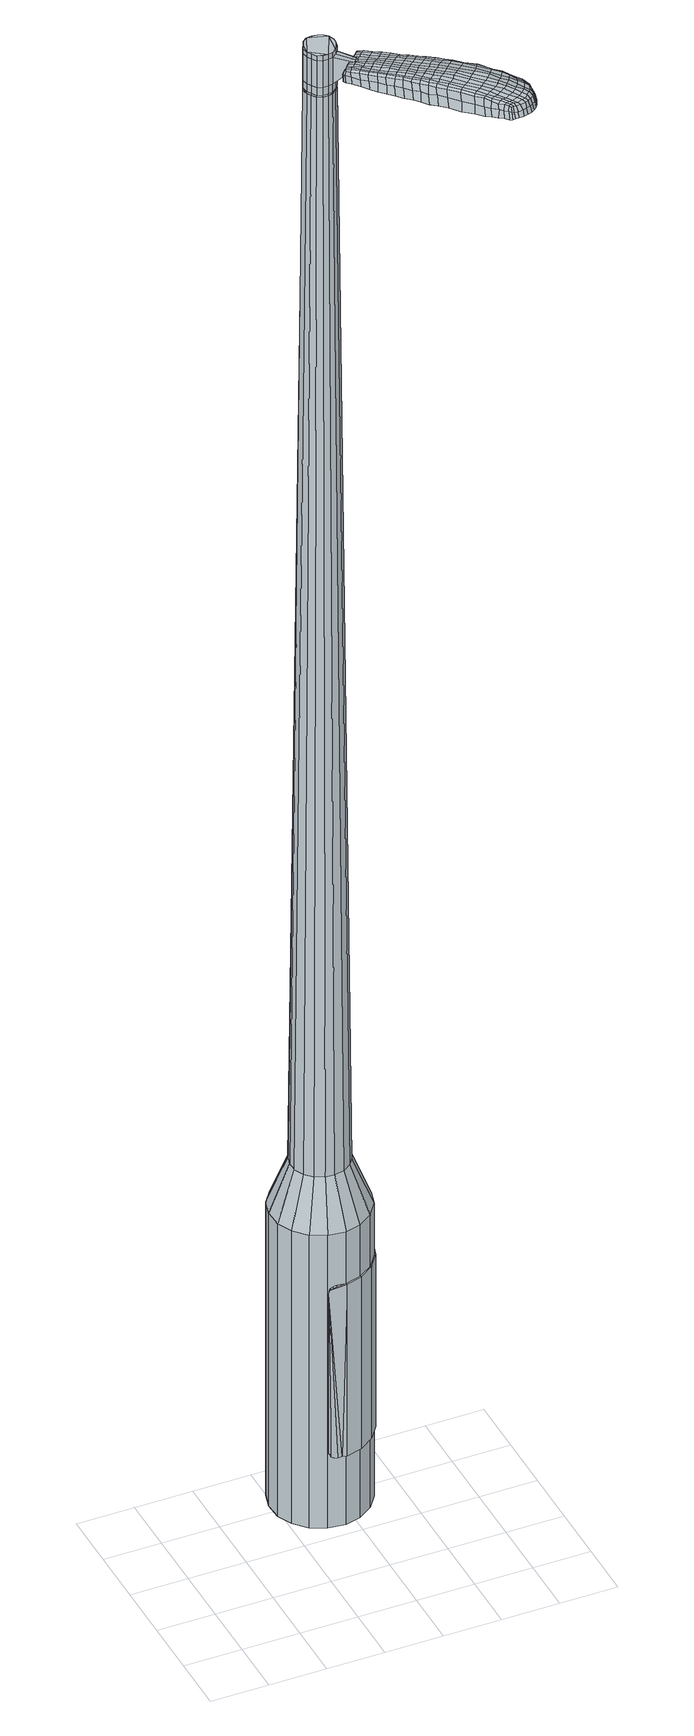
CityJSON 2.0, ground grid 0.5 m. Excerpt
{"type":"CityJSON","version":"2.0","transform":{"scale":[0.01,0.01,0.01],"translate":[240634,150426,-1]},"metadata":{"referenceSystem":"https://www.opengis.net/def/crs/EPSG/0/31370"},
"CityObjects":{
"object1":{"type":"GenericCityObject","attributes":{"cluster":945,"mean_distance_to_centroid":0.0694,"new_centroid_x":240635.35,"new_centroid_y":150427.53,"mean_distance_to_camera":7.34,"H1":22.57,"H2":17.53,"Z_final":115.56,"cluster2":-1,"proj_x":240631.28,"proj_y":150431.42,"id_line":64292,"bearing_l":223.67,"distance":5.63,"orientation":"left","G_obj":313.67},"geometry":[{"type":"MultiSurface","lod":"2","boundaries":[[[0,1,2,3]],[[1,4,5,2]],[[4,6,7,5]],[[6,8,9,7]],[[8,10,11,9]],[[10,12,13,11]],[[12,14,15,13]],[[14,16,17,15]],[[16,18,19,17]],[[18,20,21,19]],[[20,22,23,21]],[[22,24,25,23]],[[24,26,27,25]],[[26,28,29,27]],[[28,30,31,29]],[[30,32,33,31]],[[32,34,35,33]],[[34,0,3,35]],[[36,37,38,39]],[[38,40,41,42]],[[41,43,42]],[[42,44,45,46]],[[45,47,46]],[[46,48,49,50]],[[49,51,50]],[[42,46,50,38]],[[50,52,39,38]],[[53,36,39]],[[2,5,7,35]],[[7,9,11,15]],[[11,13,15]],[[15,17,19,23]],[[19,21,23]],[[23,25,27,31]],[[27,29,31]],[[15,23,31,7]],[[31,33,35,7]],[[3,2,35]],[[1,0,54,55]],[[0,34,56,54]],[[34,32,57,56]],[[32,30,58,57]],[[30,28,59,58]],[[28,26,60,59]],[[26,24,61,60]],[[24,22,62,61]],[[22,20,63,62]],[[20,18,64,63]],[[18,16,65,64]],[[16,14,66,65]],[[14,12,67,66]],[[12,10,68,67]],[[10,8,69,68]],[[8,6,70,69]],[[6,4,71,70]],[[4,1,55,71]],[[55,54,72,73]],[[54,56,74,72]],[[56,57,75,74]],[[57,58,76,75]],[[58,59,77,76]],[[59,60,78,77]],[[60,61,79,78]],[[61,62,80,79]],[[62,63,81,80]],[[63,64,82,81]],[[64,65,83,82]],[[65,66,84,83]],[[66,67,85,84]],[[67,68,86,85]],[[68,69,87,86]],[[69,70,88,87]],[[70,71,89,88]],[[71,55,73,89]],[[72,90,91,92]],[[93,94,90,72]],[[75,95,94,93]],[[96,97,95,75]],[[98,99,97,96]],[[100,101,99,98]],[[102,103,101,100]],[[104,105,103,102]],[[106,107,105,104]],[[108,109,107,106]],[[83,110,109,108]],[[111,112,110,83]],[[85,113,112,111]],[[86,114,113,85]],[[115,116,114,86]],[[117,118,116,115]],[[89,119,118,117]],[[92,91,119,89]],[[120,121,122,123]],[[124,120,123,125]],[[126,124,125,127]],[[128,126,127,129]],[[130,128,129,131]],[[132,130,131,133]],[[134,132,133,135]],[[136,134,135,137]],[[138,136,137,139]],[[140,138,139,141]],[[142,140,141,143]],[[144,142,143,145]],[[146,144,145,147]],[[148,146,147,149]],[[150,148,149,151]],[[152,150,151,153]],[[73,72,92]],[[74,93,72]],[[74,75,93]],[[76,96,75]],[[76,77,98,96]],[[77,78,100,98]],[[78,79,102,100]],[[79,80,104,102]],[[80,81,106,104]],[[81,82,108,106]],[[82,83,108]],[[84,111,83]],[[84,85,111]],[[87,115,86]],[[87,88,117,115]],[[88,89,117]],[[73,92,89]],[[154,91,90]],[[154,119,91]],[[155,118,119]],[[155,156,116,118]],[[156,114,116]],[[157,112,113]],[[157,110,112]],[[158,109,110]],[[158,159,107,109]],[[159,160,105,107]],[[160,161,103,105]],[[161,162,101,103]],[[162,163,99,101]],[[163,164,97,99]],[[164,95,97]],[[165,94,95]],[[165,90,94]],[[39,52,152,166]],[[154,90,167,153]],[[53,39,166,121]],[[90,165,122,167]],[[36,53,121,120]],[[165,95,123,122]],[[37,36,120,124]],[[95,164,125,123]],[[38,37,124,126]],[[164,163,127,125]],[[40,38,126,128]],[[163,162,129,127]],[[41,40,128,130]],[[162,161,131,129]],[[43,41,130,132]],[[161,160,133,131]],[[42,43,132,134]],[[160,159,135,133]],[[44,42,134,136]],[[159,158,137,135]],[[45,44,136,138]],[[158,110,139,137]],[[47,45,138,140]],[[110,157,141,139]],[[46,47,140,142]],[[157,113,143,141]],[[48,46,142,144]],[[113,114,145,143]],[[49,48,144,146]],[[114,156,147,145]],[[51,49,146,148]],[[156,155,149,147]],[[50,51,148,150]],[[155,119,151,149]],[[52,50,150,152]],[[119,154,153,151]],[[152,153,168,169]],[[153,167,170,168]],[[167,122,171,170]],[[122,121,172,171]],[[121,166,173,172]],[[166,152,169,173]],[[174,175,176,177]],[[178,174,177,179]],[[174,178,180,181]],[[175,174,181,182]],[[183,184,185,186]],[[187,183,186,188]],[[183,187,189,190]],[[184,183,190,191]],[[192,193,194,195]],[[196,192,195,197]],[[192,196,198,199]],[[193,192,199,200]],[[201,202,203,204]],[[205,201,204,206]],[[201,205,207,208]],[[202,201,208,209]],[[210,211,212,213]],[[214,210,213,215]],[[210,214,216,217]],[[211,210,217,218]],[[219,220,221,222]],[[223,219,222,224]],[[219,223,225,226]],[[220,219,226,227]],[[228,229,230,231]],[[220,228,231,221]],[[228,220,227,232]],[[229,228,232,233]],[[234,235,236,237]],[[229,234,237,230]],[[234,229,233,238]],[[235,234,238,239]],[[240,178,179,241]],[[235,240,241,236]],[[240,235,239,242]],[[178,240,242,180]],[[243,244,245,246]],[[247,243,246,248]],[[243,247,249,250]],[[244,243,250,251]],[[252,253,254,255]],[[244,252,255,245]],[[252,244,251,256]],[[253,252,256,257]],[[258,259,260,261]],[[253,258,261,254]],[[258,253,257,262]],[[259,258,262,263]],[[264,265,266,267]],[[259,264,267,260]],[[264,259,263,268]],[[265,264,268,269]],[[270,175,182,271]],[[265,270,271,266]],[[270,265,269,272]],[[175,270,272,176]],[[273,274,275,276]],[[277,273,276,278]],[[273,277,279,280]],[[274,273,280,281]],[[282,283,284,285]],[[274,282,285,275]],[[282,274,281,286]],[[283,282,286,287]],[[288,289,290,291]],[[283,288,291,284]],[[288,283,287,292]],[[289,288,292,293]],[[294,187,188,295]],[[289,294,295,290]],[[294,289,293,296]],[[187,294,296,189]],[[297,298,299,300]],[[301,297,300,302]],[[297,301,303,304]],[[298,297,304,305]],[[306,307,308,309]],[[298,306,309,299]],[[306,298,305,310]],[[307,306,310,311]],[[312,313,314,315]],[[307,312,315,308]],[[312,307,311,316]],[[313,312,316,317]],[[318,319,320,321]],[[313,318,321,314]],[[318,313,317,322]],[[319,318,322,323]],[[324,184,191,325]],[[319,324,325,320]],[[324,319,323,326]],[[184,324,326,185]],[[327,213,212,328]],[[329,327,328,330]],[[327,329,331,332]],[[213,327,332,215]],[[333,329,330,334]],[[335,333,334,336]],[[333,335,337,338]],[[329,333,338,331]],[[339,335,336,340]],[[341,339,340,342]],[[339,341,343,344]],[[335,339,344,337]],[[345,341,342,346]],[[347,345,346,348]],[[345,347,349,350]],[[341,345,350,343]],[[351,347,348,352]],[[202,351,352,203]],[[351,202,209,353]],[[347,351,353,349]],[[354,355,200,199]],[[356,354,199,198]],[[354,356,357,358]],[[355,354,358,359]],[[360,361,359,358]],[[362,360,358,357]],[[360,362,363,364]],[[361,360,364,365]],[[366,367,365,364]],[[368,366,364,363]],[[366,368,369,370]],[[367,366,370,371]],[[372,373,371,370]],[[374,372,370,369]],[[372,374,207,205]],[[373,372,205,206]],[[375,376,377,378]],[[277,375,378,279]],[[375,277,278,379]],[[376,375,379,380]],[[381,196,197,382]],[[376,381,382,377]],[[381,376,380,383]],[[196,381,383,198]],[[384,385,386,387]],[[223,384,387,225]],[[384,223,224,388]],[[385,384,388,389]],[[390,391,392,393]],[[385,390,393,386]],[[390,385,389,394]],[[391,390,394,395]],[[396,193,200,397]],[[391,396,397,392]],[[396,391,395,398]],[[193,396,398,194]],[[399,400,401,402]],[[181,399,402,182]],[[399,181,180,403]],[[400,399,403,404]],[[405,406,407,408]],[[400,405,408,401]],[[405,400,404,409]],[[406,405,409,410]],[[411,204,203,412]],[[406,411,412,407]],[[411,406,410,413]],[[204,411,413,206]],[[414,415,416,417]],[[186,414,417,188]],[[414,186,185,418]],[[415,414,418,419]],[[420,208,207,421]],[[415,420,421,416]],[[420,415,419,422]],[[208,420,422,209]],[[423,424,425,426]],[[301,423,426,303]],[[423,301,302,427]],[[424,423,427,428]],[[429,214,215,430]],[[424,429,430,425]],[[429,424,428,431]],[[214,429,431,216]],[[432,433,434,435]],[[247,432,435,249]],[[432,247,248,436]],[[433,432,436,437]],[[438,439,440,441]],[[433,438,441,434]],[[438,433,437,442]],[[439,438,442,443]],[[444,211,218,445]],[[439,444,445,440]],[[444,439,443,446]],[[211,444,446,212]],[[447,448,437,436]],[[246,447,436,248]],[[447,246,245,449]],[[448,447,449,450]],[[451,452,443,442]],[[448,451,442,437]],[[451,448,450,453]],[[452,451,453,454]],[[455,328,212,446]],[[452,455,446,443]],[[455,452,454,456]],[[328,455,456,330]],[[457,458,459,460]],[[304,457,460,305]],[[457,304,303,426]],[[458,457,426,425]],[[461,332,331,462]],[[458,461,462,459]],[[461,458,425,430]],[[332,461,430,215]],[[463,464,450,449]],[[255,463,449,245]],[[463,255,254,465]],[[464,463,465,466]],[[467,468,454,453]],[[464,467,453,450]],[[467,464,466,469]],[[468,467,469,470]],[[471,334,330,456]],[[468,471,456,454]],[[471,468,470,472]],[[334,471,472,336]],[[473,474,475,476]],[[310,473,476,311]],[[473,310,305,460]],[[474,473,460,459]],[[477,338,337,478]],[[474,477,478,475]],[[477,474,459,462]],[[338,477,462,331]],[[479,480,466,465]],[[261,479,465,254]],[[479,261,260,481]],[[480,479,481,482]],[[483,484,470,469]],[[480,483,469,466]],[[483,480,482,485]],[[484,483,485,486]],[[487,340,336,472]],[[484,487,472,470]],[[487,484,486,488]],[[340,487,488,342]],[[489,490,491,492]],[[316,489,492,317]],[[489,316,311,476]],[[490,489,476,475]],[[493,344,343,494]],[[490,493,494,491]],[[493,490,475,478]],[[344,493,478,337]],[[495,496,482,481]],[[267,495,481,260]],[[495,267,266,497]],[[496,495,497,498]],[[499,500,486,485]],[[496,499,485,482]],[[499,496,498,501]],[[500,499,501,502]],[[503,346,342,488]],[[500,503,488,486]],[[503,500,502,504]],[[346,503,504,348]],[[505,506,507,508]],[[322,505,508,323]],[[505,322,317,492]],[[506,505,492,491]],[[509,350,349,510]],[[506,509,510,507]],[[509,506,491,494]],[[350,509,494,343]],[[511,512,498,497]],[[271,511,497,266]],[[511,271,182,402]],[[512,511,402,401]],[[513,514,502,501]],[[512,513,501,498]],[[513,512,401,408]],[[514,513,408,407]],[[515,352,348,504]],[[514,515,504,502]],[[515,514,407,412]],[[352,515,412,203]],[[516,517,419,418]],[[326,516,418,185]],[[516,326,323,508]],[[517,516,508,507]],[[518,353,209,422]],[[517,518,422,419]],[[518,517,507,510]],[[353,518,510,349]],[[519,520,380,379]],[[276,519,379,278]],[[519,276,275,521]],[[520,519,521,522]],[[523,356,198,383]],[[520,523,383,380]],[[523,520,522,524]],[[356,523,524,357]],[[525,526,527,528]],[[226,525,528,227]],[[525,226,225,387]],[[526,525,387,386]],[[529,530,531,532]],[[526,529,532,527]],[[529,526,386,393]],[[530,529,393,392]],[[533,355,359,534]],[[530,533,534,531]],[[533,530,392,397]],[[355,533,397,200]],[[535,536,522,521]],[[285,535,521,275]],[[535,285,284,537]],[[536,535,537,538]],[[539,362,357,524]],[[536,539,524,522]],[[539,536,538,540]],[[362,539,540,363]],[[541,542,543,544]],[[232,541,544,233]],[[541,232,227,528]],[[542,541,528,527]],[[545,546,547,548]],[[542,545,548,543]],[[545,542,527,532]],[[546,545,532,531]],[[549,361,365,550]],[[546,549,550,547]],[[549,546,531,534]],[[361,549,534,359]],[[551,552,538,537]],[[291,551,537,284]],[[551,291,290,553]],[[552,551,553,554]],[[555,368,363,540]],[[552,555,540,538]],[[555,552,554,556]],[[368,555,556,369]],[[557,558,559,560]],[[238,557,560,239]],[[557,238,233,544]],[[558,557,544,543]],[[561,562,563,564]],[[558,561,564,559]],[[561,558,543,548]],[[562,561,548,547]],[[565,367,371,566]],[[562,565,566,563]],[[565,562,547,550]],[[367,565,550,365]],[[567,568,554,553]],[[295,567,553,290]],[[567,295,188,417]],[[568,567,417,416]],[[569,374,369,556]],[[568,569,556,554]],[[569,568,416,421]],[[374,569,421,207]],[[570,571,404,403]],[[242,570,403,180]],[[570,242,239,560]],[[571,570,560,559]],[[572,573,410,409]],[[571,572,409,404]],[[572,571,559,564]],[[573,572,564,563]],[[574,373,206,413]],[[573,574,413,410]],[[574,573,563,566]],[[373,574,566,371]],[[575,576,577,578]],[[578,577,579,580]],[[581,579,577,582]],[[582,577,576,583]],[[584,585,586,587]],[[587,586,588,589]],[[590,588,586,591]],[[591,586,585,592]],[[593,594,595,596]],[[596,595,597,598]],[[599,597,595,600]],[[600,595,594,601]],[[602,603,604,605]],[[605,604,606,607]],[[608,606,604,609]],[[609,604,603,610]],[[611,612,613,614]],[[614,613,615,616]],[[617,615,613,618]],[[618,613,612,619]],[[620,621,622,623]],[[623,622,624,625]],[[626,624,622,627]],[[627,622,621,628]],[[629,630,631,632]],[[632,631,621,620]],[[628,621,631,633]],[[633,631,630,634]],[[635,636,637,638]],[[638,637,630,629]],[[634,630,637,639]],[[639,637,636,640]],[[580,579,641,642]],[[642,641,636,635]],[[640,636,641,643]],[[643,641,579,581]],[[644,645,646,647]],[[647,646,648,649]],[[650,648,646,651]],[[651,646,645,652]],[[653,654,655,656]],[[656,655,645,644]],[[652,645,655,657]],[[657,655,654,658]],[[659,660,661,662]],[[662,661,654,653]],[[658,654,661,663]],[[663,661,660,664]],[[665,666,667,668]],[[668,667,660,659]],[[664,660,667,669]],[[669,667,666,670]],[[583,576,671,672]],[[672,671,666,665]],[[670,666,671,673]],[[673,671,576,575]],[[674,675,676,677]],[[677,676,678,679]],[[680,678,676,681]],[[681,676,675,682]],[[683,684,685,686]],[[686,685,675,674]],[[682,675,685,687]],[[687,685,684,688]],[[689,690,691,692]],[[692,691,684,683]],[[688,684,691,693]],[[693,691,690,694]],[[589,588,695,696]],[[696,695,690,689]],[[694,690,695,697]],[[697,695,588,590]],[[698,699,700,701]],[[701,700,702,703]],[[704,702,700,705]],[[705,700,699,706]],[[707,708,709,710]],[[710,709,699,698]],[[706,699,709,711]],[[711,709,708,712]],[[713,714,715,716]],[[716,715,708,707]],[[712,708,715,717]],[[717,715,714,718]],[[719,720,721,722]],[[722,721,714,713]],[[718,714,721,723]],[[723,721,720,724]],[[592,585,725,726]],[[726,725,720,719]],[[724,720,725,727]],[[727,725,585,584]],[[611,614,728,729]],[[729,728,730,731]],[[732,730,728,733]],[[733,728,614,616]],[[731,730,734,735]],[[735,734,736,737]],[[738,736,734,739]],[[739,734,730,732]],[[737,736,740,741]],[[741,740,742,743]],[[744,742,740,745]],[[745,740,736,738]],[[743,742,746,747]],[[747,746,748,749]],[[750,748,746,751]],[[751,746,742,744]],[[749,748,752,753]],[[753,752,603,602]],[[610,603,752,754]],[[754,752,748,750]],[[601,755,756,600]],[[600,756,757,599]],[[758,757,756,759]],[[759,756,755,760]],[[760,761,762,759]],[[759,762,763,758]],[[764,763,762,765]],[[765,762,761,766]],[[766,767,768,765]],[[765,768,769,764]],[[770,769,768,771]],[[771,768,767,772]],[[772,773,774,771]],[[771,774,775,770]],[[608,775,774,606]],[[606,774,773,607]],[[776,777,778,779]],[[779,778,678,680]],[[679,678,778,780]],[[780,778,777,781]],[[598,597,782,783]],[[783,782,777,776]],[[781,777,782,784]],[[784,782,597,599]],[[785,786,787,788]],[[788,787,624,626]],[[625,624,787,789]],[[789,787,786,790]],[[791,792,793,794]],[[794,793,786,785]],[[790,786,793,795]],[[795,793,792,796]],[[601,594,797,798]],[[798,797,792,791]],[[796,792,797,799]],[[799,797,594,593]],[[800,801,802,803]],[[803,802,582,583]],[[581,582,802,804]],[[804,802,801,805]],[[806,807,808,809]],[[809,808,801,800]],[[805,801,808,810]],[[810,808,807,811]],[[602,605,812,813]],[[813,812,807,806]],[[811,807,812,814]],[[814,812,605,607]],[[815,816,817,818]],[[818,817,587,589]],[[584,587,817,819]],[[819,817,816,820]],[[608,609,821,822]],[[822,821,816,815]],[[820,816,821,823]],[[823,821,609,610]],[[824,825,826,827]],[[827,826,702,704]],[[702,826,703]],[[703,826,825,828]],[[616,615,829,830]],[[830,829,825,824]],[[828,825,829,831]],[[831,829,615,617]],[[832,833,834,835]],[[835,834,648,650]],[[649,648,834,836]],[[836,834,833,837]],[[838,839,840,841]],[[841,840,833,832]],[[837,833,840,842]],[[842,840,839,843]],[[619,612,844,845]],[[845,844,839,838]],[[843,839,844,846]],[[846,844,612,611]],[[837,847,836]],[[836,847,647,649]],[[644,647,847,848]],[[848,847,849]],[[843,850,851,842]],[[842,851,847,837]],[[849,847,851,852]],[[852,851,850,853]],[[611,729,854,846]],[[846,854,850,843]],[[853,850,854,855]],[[855,854,729,731]],[[856,857,858,859]],[[859,858,705,706]],[[704,705,858,827]],[[827,858,857,824]],[[732,733,860,861]],[[861,860,857,856]],[[824,857,860,830]],[[830,860,733,616]],[[849,862,863,848]],[[848,863,656,644]],[[653,656,863,864]],[[864,863,862,865]],[[853,866,867,852]],[[852,867,862,849]],[[865,862,867,868]],[[868,867,866,869]],[[731,735,870,855]],[[855,870,866,853]],[[869,866,870,871]],[[871,870,735,737]],[[872,873,874,875]],[[875,874,711,712]],[[706,711,874,859]],[[859,874,873,856]],[[738,739,876,877]],[[877,876,873,872]],[[856,873,876,861]],[[861,876,739,732]],[[865,878,879,864]],[[864,879,662,653]],[[659,662,879,880]],[[880,879,878,881]],[[869,882,883,868]],[[868,883,878,865]],[[881,878,883,884]],[[884,883,882,885]],[[737,741,886,871]],[[871,886,882,869]],[[885,882,886,887]],[[887,886,741,743]],[[888,889,890,891]],[[891,890,717,718]],[[712,717,890,875]],[[875,890,889,872]],[[744,745,892,893]],[[893,892,889,888]],[[872,889,892,877]],[[877,892,745,738]],[[881,894,895,880]],[[880,895,668,659]],[[665,668,895,896]],[[896,895,894,897]],[[885,898,899,884]],[[884,899,894,881]],[[897,894,899,900]],[[900,899,898,901]],[[743,747,902,887]],[[887,902,898,885]],[[901,898,902,903]],[[903,902,747,749]],[[904,905,906,907]],[[907,906,723,724]],[[718,723,906,891]],[[891,906,905,888]],[[750,751,908,909]],[[909,908,905,904]],[[888,905,908,893]],[[893,908,751,744]],[[897,910,911,896]],[[896,911,672,665]],[[583,672,911,803]],[[803,911,910,800]],[[901,912,913,900]],[[900,913,910,897]],[[800,910,913,809]],[[809,913,912,806]],[[749,753,914,903]],[[903,914,912,901]],[[806,912,914,813]],[[813,914,753,602]],[[820,915,916,819]],[[819,916,727,584]],[[724,727,916,907]],[[907,916,915,904]],[[610,754,917,823]],[[823,917,915,820]],[[904,915,917,909]],[[909,917,754,750]],[[781,918,919,780]],[[780,919,677,679]],[[674,677,919,920]],[[920,919,918,921]],[[599,757,922,784]],[[784,922,918,781]],[[921,918,922,923]],[[923,922,757,758]],[[924,925,926,927]],[[927,926,627,628]],[[626,627,926,788]],[[788,926,925,785]],[[928,929,930,931]],[[931,930,925,924]],[[785,925,930,794]],[[794,930,929,791]],[[760,755,932,933]],[[933,932,929,928]],[[791,929,932,798]],[[798,932,755,601]],[[921,934,935,920]],[[920,935,686,674]],[[683,686,935,936]],[[936,935,934,937]],[[758,763,938,923]],[[923,938,934,921]],[[937,934,938,939]],[[939,938,763,764]],[[940,941,942,943]],[[943,942,633,634]],[[628,633,942,927]],[[927,942,941,924]],[[944,945,946,947]],[[947,946,941,940]],[[924,941,946,931]],[[931,946,945,928]],[[766,761,948,949]],[[949,948,945,944]],[[928,945,948,933]],[[933,948,761,760]],[[937,950,951,936]],[[936,951,692,683]],[[689,692,951,952]],[[952,951,950,953]],[[764,769,954,939]],[[939,954,950,937]],[[953,950,954,955]],[[955,954,769,770]],[[956,957,958,959]],[[959,958,639,640]],[[634,639,958,943]],[[943,958,957,940]],[[960,961,962,963]],[[963,962,957,956]],[[940,957,962,947]],[[947,962,961,944]],[[772,767,964,965]],[[965,964,961,960]],[[944,961,964,949]],[[949,964,767,766]],[[953,966,967,952]],[[952,967,696,689]],[[589,696,967,818]],[[818,967,966,815]],[[770,775,968,955]],[[955,968,966,953]],[[815,966,968,822]],[[822,968,775,608]],[[805,969,970,804]],[[804,970,643,581]],[[640,643,970,959]],[[959,970,969,956]],[[811,971,972,810]],[[810,972,969,805]],[[956,969,972,963]],[[963,972,971,960]],[[607,773,973,814]],[[814,973,971,811]],[[960,971,973,965]],[[965,973,773,772]],[[575,578,177,176]],[[578,580,179,177]],[[590,591,190,189]],[[591,592,191,190]],[[593,596,195,194]],[[596,598,197,195]],[[617,618,217,216]],[[618,619,218,217]],[[620,623,222,221]],[[623,625,224,222]],[[629,632,231,230]],[[632,620,221,231]],[[635,638,237,236]],[[638,629,230,237]],[[580,642,241,179]],[[642,635,236,241]],[[650,651,250,249]],[[651,652,251,250]],[[652,657,256,251]],[[657,658,257,256]],[[658,663,262,257]],[[663,664,263,262]],[[664,669,268,263]],[[669,670,269,268]],[[670,673,272,269]],[[673,575,176,272]],[[680,681,280,279]],[[681,682,281,280]],[[682,687,286,281]],[[687,688,287,286]],[[688,693,292,287]],[[693,694,293,292]],[[694,697,296,293]],[[697,590,189,296]],[[698,701,300,299]],[[701,703,302,300]],[[707,710,309,308]],[[710,698,299,309]],[[713,716,315,314]],[[716,707,308,315]],[[719,722,321,320]],[[722,713,314,321]],[[592,726,325,191]],[[726,719,320,325]],[[776,779,378,377]],[[779,680,279,378]],[[598,783,382,197]],[[783,776,377,382]],[[625,789,388,224]],[[789,790,389,388]],[[790,795,394,389]],[[795,796,395,394]],[[796,799,398,395]],[[799,593,194,398]],[[703,427,302]],[[703,828,428,427]],[[828,831,431,428]],[[831,617,216,431]],[[832,835,435,434]],[[835,650,249,435]],[[838,841,441,440]],[[841,832,434,441]],[[619,845,445,218]],[[845,838,440,445]],[[974,975,976,977]],[[978,979,977,976]],[[980,981,982,983]],[[984,985,986,987]],[[975,988,989,976]],[[990,978,976,989]],[[991,980,983,992]],[[993,994,985,984]],[[988,995,996,989]],[[996,997,990,989]],[[998,991,992,999]],[[1000,994,993,1001]],[[995,1002,1003,996]],[[1003,1004,997,996]],[[1005,998,999,1006]],[[1007,1000,1001,1008]],[[1009,1010,1011,1012]],[[1013,1014,1010,1009]],[[1013,1015,1016,1014]],[[1015,1017,1018,1016]],[[1019,1020,1021,1022]],[[1023,1020,1019]],[[1024,1025,1020,1023]],[[1026,1027,1025,1024]],[[1022,1011,1010,1019]],[[1019,1010,1014,1023]],[[1014,1016,1024,1023]],[[1016,1018,1026,1024]],[[983,982,979,978]],[[992,983,978,990]],[[997,999,992,990]],[[1004,1006,999,997]],[[984,987,981,980]],[[993,984,980,991]],[[1001,993,991,998]],[[1008,1001,998,1005]],[[985,1009,1012,986]],[[994,1013,1009,985]],[[1015,1013,994,1000]],[[1017,1015,1000,1007]],[[1028,1029,1030,1031]],[[1030,1032,1033,1034]],[[1030,1034,1035,1036]],[[1030,1036,1031]],[[1037,1028,1031,1038]],[[1039,1038,1031,1040]],[[1041,1040,1031]],[[1042,1030,1029,1043]],[[1044,1042,1043,1045]],[[1046,1044,1045,1047]],[[1048,1046,1047,1049]],[[1050,1048,1049,1051]],[[1051,1052,1053,1054]],[[1051,1054,1055,1056]],[[1051,1056,1057,1058]],[[1057,1059,1060,1061]],[[1057,1061,1062,1063]],[[1057,1063,1058]],[[1051,1058,1050]],[[1064,1065,1029,1028]],[[1066,1067,1032,1030]],[[1068,1069,1041,1031]],[[1065,1070,1043,1029]],[[1071,1066,1030,1042]],[[1070,1072,1045,1043]],[[1073,1071,1042,1044]],[[1072,1074,1047,1045]],[[1075,1073,1044,1046]],[[1074,1076,1049,1047]],[[1077,1075,1046,1048]],[[1076,1078,1051,1049]],[[1079,1077,1048,1050]],[[1078,1080,1052,1051]],[[1081,1082,1059,1057]],[[1083,1079,1050,1058]],[[1053,1052,1080,1084]],[[1054,1053,1084,1085]],[[1055,1054,1085,1086]],[[1056,1055,1086,1087]],[[1057,1056,1087,1081]],[[1088,1064,1028,1037]],[[1089,1088,1037,1038]],[[1090,1089,1038,1039]],[[1091,1090,1039,1040]],[[1069,1091,1040,1041]],[[1033,1032,1067,1092]],[[1060,1059,1082,1093]],[[1034,1033,1092,1094]],[[1035,1034,1094,1095]],[[1036,1035,1095,1096]],[[1031,1036,1096,1068]],[[1061,1060,1093,1097]],[[1062,1061,1097,1098]],[[1063,1062,1098,1099]],[[1058,1063,1099,1083]]]}]}
},
"vertices":[
[167,123,384],[155,115,384],[155,115,96],[167,123,96],[141,111,384],[141,111,96],[126,113,384],[126,113,96],[113,119,384],[113,119,96],[103,130,384],[103,130,96],[97,143,384],[97,143,96],[96,158,384],[96,158,96],[100,172,384],[100,172,96],[109,184,384],[109,184,96],[121,192,384],[121,192,96],[135,196,384],[135,196,96],[150,194,384],[150,194,96],[163,187,384],[163,187,96],[173,177,384],[173,177,96],[179,163,384],[179,163,96],[180,149,384],[180,149,96],[176,135,384],[176,135,96],[151,152,1524],[151,156,1524],[149,161,1524],[147,144,1524],[146,164,1524],[142,166,1524],[132,166,1524],[137,167,1524],[128,163,1524],[126,159,1524],[125,150,1524],[124,155,1524],[127,146,1524],[130,142,1524],[139,140,1524],[134,140,1524],[143,141,1524],[150,147,1524],[155,135,429],[148,130,429],[160,142,429],[163,151,429],[162,159,429],[159,167,429],[153,174,429],[145,177,429],[136,178,429],[128,176,429],[120,171,429],[115,164,429],[113,156,429],[113,147,429],[117,139,429],[123,133,429],[131,129,429],[139,128,429],[147,144,1483],[143,141,1483],[150,147,1483],[151,152,1483],[151,156,1483],[149,161,1483],[146,164,1483],[142,166,1483],[137,167,1483],[132,166,1483],[128,163,1483],[126,159,1483],[124,155,1483],[125,150,1483],[127,146,1483],[130,142,1483],[134,140,1483],[139,140,1483],[147,144,1485],[143,142,1485],[143,142,1483],[149,148,1483],[149,148,1485],[151,152,1485],[150,156,1483],[150,156,1485],[148,160,1483],[148,160,1485],[145,164,1483],[145,164,1485],[141,166,1483],[141,166,1485],[137,166,1483],[137,166,1485],[133,165,1483],[133,165,1485],[129,163,1483],[129,163,1485],[126,159,1485],[125,155,1483],[125,155,1485],[125,150,1485],[127,146,1485],[130,143,1483],[130,143,1485],[134,141,1483],[134,141,1485],[139,140,1485],[151,152,1519],[150,147,1519],[150,147,1493],[151,152,1493],[151,156,1519],[151,156,1493],[149,161,1519],[149,161,1493],[146,164,1519],[146,164,1493],[142,166,1519],[142,166,1493],[137,167,1519],[137,167,1493],[132,166,1519],[132,166,1493],[128,163,1519],[128,163,1493],[126,159,1519],[126,159,1493],[124,155,1519],[124,155,1493],[125,150,1519],[125,150,1493],[127,146,1519],[127,146,1493],[130,142,1519],[130,142,1493],[134,140,1519],[134,140,1493],[139,140,1519],[139,140,1493],[143,141,1519],[143,141,1493],[143,141,1485],[134,140,1485],[130,142,1485],[124,155,1485],[128,163,1485],[132,166,1485],[137,167,1485],[142,166,1485],[146,164,1485],[149,161,1485],[151,156,1485],[150,147,1485],[147,144,1519],[147,144,1493],[158,128,1513],[158,128,1518],[160,130,1513],[162,132,1513],[162,132,1518],[160,130,1518],[197,63,1519],[192,68,1518],[192,66,1509],[197,61,1510],[203,57,1519],[203,55,1510],[203,58,1526],[197,65,1525],[193,70,1525],[225,89,1519],[220,94,1518],[218,94,1525],[223,89,1525],[231,83,1519],[229,83,1526],[233,83,1510],[227,89,1510],[222,94,1509],[263,24,1519],[260,22,1519],[261,21,1513],[264,24,1513],[265,28,1519],[266,27,1513],[264,29,1524],[262,25,1524],[259,23,1524],[212,78,1530],[207,83,1529],[204,81,1529],[209,75,1530],[218,71,1531],[216,69,1531],[221,74,1530],[214,80,1530],[209,86,1529],[156,136,1512],[154,134,1512],[155,133,1517],[157,135,1517],[158,138,1512],[159,137,1517],[159,138,1506],[157,135,1506],[155,133,1506],[239,21,1519],[236,23,1519],[236,22,1512],[239,19,1512],[241,20,1518],[241,18,1512],[241,21,1522],[240,22,1523],[237,24,1524],[233,26,1519],[228,30,1519],[228,28,1512],[232,25,1512],[233,27,1524],[229,31,1525],[224,34,1519],[219,40,1519],[218,38,1511],[224,32,1511],[225,36,1526],[219,41,1526],[211,48,1519],[210,46,1510],[211,50,1526],[149,119,1513],[154,113,1513],[154,115,1518],[149,120,1517],[146,124,1512],[147,124,1516],[146,122,1506],[149,118,1507],[154,112,1507],[159,108,1514],[164,102,1515],[164,103,1520],[159,109,1519],[159,106,1507],[163,100,1507],[169,96,1515],[173,91,1516],[174,92,1522],[169,98,1521],[168,94,1508],[173,89,1508],[178,85,1517],[183,79,1517],[183,81,1524],[179,87,1523],[178,83,1508],[183,77,1509],[188,74,1518],[188,76,1524],[187,72,1509],[265,45,1519],[263,48,1519],[262,47,1524],[264,44,1523],[267,43,1518],[265,43,1522],[268,43,1512],[267,45,1512],[265,48,1512],[260,52,1519],[257,56,1519],[255,56,1525],[259,51,1524],[262,52,1512],[258,56,1512],[253,61,1519],[247,67,1519],[246,66,1526],[251,60,1526],[255,61,1511],[249,67,1511],[239,75,1519],[238,75,1526],[241,75,1510],[171,140,1513],[177,135,1513],[178,135,1507],[173,140,1507],[167,144,1512],[168,144,1506],[167,142,1516],[170,140,1517],[175,135,1518],[182,130,1514],[188,125,1515],[189,125,1507],[184,130,1507],[181,129,1519],[186,124,1520],[193,120,1515],[199,114,1516],[200,115,1508],[195,120,1508],[192,119,1521],[197,114,1522],[204,109,1517],[209,104,1517],[211,104,1509],[206,109,1508],[202,109,1523],[208,104,1524],[215,99,1518],[217,99,1509],[213,99,1524],[160,131,1519],[159,129,1519],[166,126,1520],[164,124,1520],[168,128,1520],[163,133,1519],[171,120,1522],[169,119,1522],[176,115,1523],[174,113,1523],[178,117,1523],[173,122,1521],[181,110,1524],[179,108,1524],[186,104,1525],[184,102,1525],[189,107,1525],[183,112,1524],[191,99,1526],[189,97,1526],[196,94,1527],[194,92,1527],[199,96,1527],[194,101,1526],[202,88,1528],[199,86,1528],[204,91,1528],[260,28,1527],[257,25,1527],[262,31,1526],[259,34,1527],[257,31,1528],[254,28,1528],[252,35,1529],[250,33,1529],[255,39,1528],[250,44,1530],[247,41,1530],[245,38,1530],[242,46,1531],[240,43,1531],[245,49,1530],[239,56,1531],[236,53,1531],[233,50,1531],[227,62,1531],[224,59,1531],[230,65,1531],[267,41,1518],[267,38,1519],[268,38,1513],[269,41,1513],[266,41,1523],[266,38,1523],[267,33,1519],[268,32,1513],[265,34,1524],[243,19,1518],[246,18,1518],[245,20,1523],[243,20,1523],[243,17,1513],[246,17,1513],[250,18,1519],[253,19,1519],[253,20,1524],[249,20,1523],[250,17,1513],[254,18,1513],[257,20,1519],[256,21,1524],[258,19,1513],[198,66,1528],[200,67,1528],[195,73,1528],[194,71,1527],[204,59,1528],[206,61,1529],[202,69,1529],[204,71,1530],[200,76,1529],[197,74,1528],[208,62,1529],[211,64,1530],[207,73,1530],[202,79,1529],[213,67,1531],[222,88,1528],[220,86,1529],[227,80,1529],[228,82,1528],[217,93,1527],[215,91,1528],[218,84,1529],[224,77,1530],[212,89,1528],[165,144,1512],[163,143,1512],[164,142,1517],[165,143,1517],[166,144,1506],[164,143,1506],[161,141,1512],[161,139,1517],[162,140,1506],[145,126,1512],[146,127,1512],[146,126,1506],[145,125,1506],[146,125,1517],[148,126,1517],[148,129,1512],[150,130,1512],[150,130,1506],[148,128,1506],[149,128,1517],[151,130,1517],[152,132,1512],[152,131,1506],[153,132,1517],[150,121,1519],[151,123,1519],[155,116,1520],[156,117,1520],[153,124,1519],[155,126,1519],[158,119,1520],[160,120,1520],[157,128,1519],[162,122,1520],[169,139,1519],[167,138,1519],[173,133,1520],[174,134,1520],[165,136,1519],[170,130,1520],[160,110,1521],[161,111,1521],[165,105,1522],[166,106,1522],[163,113,1521],[165,115,1521],[168,107,1522],[170,109,1523],[167,117,1522],[172,111,1523],[180,129,1521],[178,127,1521],[183,122,1522],[185,124,1522],[176,125,1521],[181,120,1522],[170,99,1523],[171,100,1523],[175,93,1524],[176,95,1524],[173,102,1523],[175,104,1524],[178,96,1525],[180,98,1525],[177,106,1524],[182,100,1525],[190,118,1523],[189,117,1523],[194,112,1524],[196,113,1524],[186,115,1524],[191,109,1525],[179,88,1525],[181,89,1525],[184,82,1526],[186,84,1526],[183,91,1526],[185,93,1526],[188,85,1527],[190,87,1527],[187,95,1526],[192,89,1527],[201,108,1525],[199,107,1525],[205,102,1526],[206,103,1526],[197,104,1526],[202,99,1527],[189,77,1527],[190,78,1527],[192,80,1527],[195,82,1528],[197,84,1528],[212,98,1527],[210,96,1527],[207,94,1528],[264,43,1525],[264,40,1525],[262,46,1526],[262,43,1526],[264,36,1526],[261,39,1527],[241,22,1525],[244,22,1525],[241,24,1526],[239,24,1525],[247,21,1525],[251,22,1526],[248,25,1527],[244,24,1526],[254,23,1526],[251,26,1527],[259,50,1526],[258,47,1527],[255,54,1527],[254,52,1528],[257,43,1528],[252,48,1529],[235,28,1526],[237,28,1527],[232,32,1528],[230,32,1527],[240,28,1527],[243,29,1528],[238,34,1529],[235,33,1528],[247,31,1528],[242,36,1530],[251,59,1528],[250,57,1529],[245,65,1528],[244,63,1529],[248,53,1529],[241,59,1530],[226,36,1528],[228,37,1528],[222,43,1529],[220,42,1528],[231,38,1529],[234,39,1530],[228,46,1530],[225,44,1530],[237,41,1530],[230,48,1531],[237,74,1529],[235,72,1529],[233,68,1530],[212,51,1528],[214,52,1529],[216,53,1530],[219,55,1530],[222,57,1531],[194,68,1509],[194,70,1518],[198,64,1518],[198,62,1509],[204,58,1519],[204,56,1510],[205,60,1525],[199,66,1525],[194,71,1525],[217,93,1525],[219,93,1518],[224,88,1518],[222,88,1525],[230,82,1519],[228,82,1525],[232,82,1510],[226,88,1509],[221,93,1509],[260,23,1513],[259,23,1519],[261,26,1519],[262,25,1513],[263,29,1519],[264,28,1513],[262,30,1524],[260,27,1524],[258,25,1524],[205,81,1528],[207,83,1528],[212,77,1529],[210,75,1529],[218,71,1529],[216,69,1529],[221,73,1529],[214,80,1529],[209,85,1528],[156,132,1516],[156,133,1512],[157,134,1512],[158,134,1516],[160,136,1512],[160,136,1516],[160,136,1506],[158,134,1506],[156,132,1506],[237,23,1512],[237,25,1519],[240,23,1518],[240,21,1512],[242,22,1518],[241,20,1512],[242,23,1522],[241,24,1523],[238,26,1523],[229,30,1512],[230,32,1519],[234,28,1519],[234,26,1512],[234,29,1524],[230,33,1525],[220,39,1511],[220,41,1519],[225,36,1519],[225,34,1511],[226,37,1525],[220,43,1526],[212,49,1519],[212,47,1510],[213,51,1526],[156,116,1518],[156,115,1513],[151,120,1513],[151,121,1517],[148,124,1512],[149,124,1515],[148,123,1506],[151,119,1506],[155,113,1507],[166,105,1520],[165,103,1514],[160,109,1514],[161,110,1519],[160,107,1507],[165,101,1507],[175,93,1522],[175,92,1516],[170,97,1515],[170,99,1521],[170,96,1508],[175,90,1508],[185,82,1523],[184,81,1517],[180,86,1516],[180,88,1522],[179,84,1508],[184,79,1508],[189,75,1517],[190,77,1524],[189,73,1509],[260,46,1523],[262,47,1519],[264,44,1518],[262,44,1523],[265,42,1518],[264,42,1522],[266,43,1512],[265,44,1512],[263,47,1512],[254,54,1525],[255,55,1519],[259,51,1519],[257,50,1524],[260,51,1512],[257,55,1512],[244,65,1526],[246,65,1519],[251,59,1519],[250,59,1525],[253,60,1511],[248,65,1511],[238,74,1519],[236,73,1526],[240,74,1510],[177,133,1507],[175,133,1513],[170,138,1513],[171,139,1506],[166,142,1512],[167,142,1506],[166,141,1515],[169,138,1517],[174,133,1518],[188,123,1507],[186,123,1514],[181,128,1514],[182,128,1507],[180,128,1519],[185,123,1520],[199,113,1508],[197,113,1516],[192,118,1515],[194,118,1508],[190,118,1521],[196,113,1522],[210,103,1508],[208,103,1517],[203,108,1516],[205,108,1508],[201,108,1522],[206,102,1523],[213,98,1517],[215,98,1509],[212,97,1524],[161,130,1518],[159,129,1518],[166,125,1519],[164,124,1519],[168,127,1519],[163,132,1518],[171,120,1520],[169,118,1520],[176,115,1521],[174,113,1521],[178,117,1521],[173,122,1520],[181,109,1523],[179,107,1523],[187,104,1524],[185,102,1524],[189,106,1524],[184,111,1523],[192,99,1525],[190,97,1525],[197,93,1526],[195,91,1526],[199,96,1526],[194,101,1525],[202,88,1527],[200,86,1527],[204,90,1527],[256,26,1526],[259,28,1526],[261,31,1525],[258,34,1526],[256,31,1526],[254,29,1526],[249,34,1528],[252,36,1528],[254,39,1527],[249,44,1528],[247,41,1529],[244,39,1529],[239,44,1530],[242,46,1530],[244,49,1529],[238,55,1530],[236,53,1530],[233,50,1530],[225,59,1530],[227,62,1530],[230,64,1530],[266,38,1513],[265,38,1518],[265,41,1518],[267,41,1512],[264,41,1523],[264,39,1523],[265,33,1519],[265,33,1513],[263,34,1523],[245,22,1523],[246,21,1518],[243,21,1518],[243,22,1523],[243,20,1512],[246,19,1512],[252,22,1523],[253,21,1519],[249,20,1519],[249,22,1523],[249,19,1513],[253,20,1513],[256,22,1519],[255,23,1524],[257,21,1513],[196,73,1527],[201,67,1527],[200,67,1527],[195,72,1526],[205,60,1527],[206,61,1528],[200,76,1528],[205,71,1528],[203,69,1528],[198,74,1527],[209,63,1528],[211,65,1529],[207,73,1529],[202,78,1528],[213,67,1529],[226,80,1528],[220,86,1527],[221,87,1527],[227,81,1527],[216,92,1526],[215,91,1527],[217,83,1528],[224,77,1528],[212,88,1527],[165,140,1516],[165,141,1512],[165,142,1512],[166,141,1516],[166,141,1506],[162,139,1512],[163,138,1516],[163,139,1506],[148,124,1506],[148,125,1512],[147,125,1512],[147,124,1506],[148,125,1516],[149,125,1516],[152,128,1506],[152,129,1512],[150,127,1512],[150,126,1506],[151,127,1516],[153,128,1516],[154,131,1512],[154,130,1506],[154,130,1516],[152,122,1518],[156,116,1519],[157,117,1519],[156,125,1518],[154,124,1518],[158,118,1519],[160,120,1519],[157,127,1518],[162,122,1519],[173,132,1519],[168,137,1518],[169,138,1518],[174,133,1519],[166,135,1518],[171,130,1519],[162,111,1520],[161,111,1520],[166,105,1521],[167,106,1521],[165,115,1520],[163,113,1520],[168,107,1521],[170,109,1521],[167,116,1520],[172,111,1521],[184,122,1521],[178,127,1520],[179,128,1520],[185,122,1521],[176,124,1520],[181,119,1521],[172,100,1522],[171,99,1522],[176,94,1523],[177,94,1523],[175,104,1522],[173,102,1522],[178,96,1523],[180,98,1524],[177,105,1523],[182,100,1524],[194,111,1523],[189,116,1522],[190,117,1522],[195,112,1523],[186,114,1522],[192,109,1523],[181,89,1524],[181,88,1524],[185,83,1525],[186,83,1525],[185,93,1525],[183,91,1524],[188,85,1525],[190,87,1526],[188,95,1525],[193,89,1526],[205,101,1525],[200,106,1524],[200,107,1524],[206,102,1525],[197,104,1524],[202,98,1525],[191,78,1526],[190,77,1526],[195,82,1527],[193,80,1526],[197,84,1527],[210,96,1526],[211,97,1526],[207,93,1526],[263,40,1524],[263,43,1524],[260,45,1525],[261,43,1525],[262,36,1525],[260,39,1525],[241,25,1525],[244,23,1524],[242,24,1524],[239,26,1525],[248,26,1526],[250,23,1525],[247,23,1524],[244,25,1525],[254,24,1525],[251,27,1526],[257,47,1526],[257,49,1526],[253,54,1526],[253,52,1527],[256,43,1526],[251,48,1527],[233,33,1527],[237,29,1526],[235,29,1526],[231,33,1526],[239,35,1528],[243,30,1527],[240,29,1526],[236,34,1527],[246,32,1527],[242,37,1528],[249,57,1527],[249,58,1527],[244,64,1527],[243,63,1528],[247,53,1528],[241,59,1529],[223,43,1528],[228,38,1527],[227,37,1527],[221,43,1527],[228,46,1529],[234,40,1529],[231,39,1528],[225,45,1528],[237,42,1529],[231,48,1530],[235,71,1528],[236,72,1528],[232,68,1529],[215,52,1528],[213,52,1528],[219,55,1529],[217,54,1529],[222,57,1530],[147,123,1508],[152,128,1508],[174,104,1509],[168,98,1509],[188,88,1510],[182,82,1510],[215,59,1512],[208,52,1512],[196,65,1511],[202,72,1511],[227,45,1513],[237,36,1514],[231,30,1514],[221,39,1513],[157,133,1508],[179,109,1509],[194,94,1510],[222,65,1512],[209,78,1511],[234,52,1513],[243,42,1514],[162,137,1508],[185,115,1509],[201,100,1510],[228,71,1512],[216,84,1511],[250,48,1514],[241,58,1513],[167,142,1508],[191,120,1509],[207,105,1510],[235,78,1512],[223,91,1511],[256,54,1514],[248,65,1513],[247,27,1514],[251,24,1514],[246,19,1514],[240,21,1514],[253,33,1514],[256,29,1514],[259,38,1514],[261,34,1514],[265,44,1514],[266,39,1514],[256,23,1515],[261,23,1515],[260,22,1515],[253,20,1515],[259,26,1515],[262,29,1515],[262,24,1515],[266,32,1515],[263,25,1515],[179,166,334],[181,162,334],[181,162,165],[175,176,171],[179,166,165],[177,170,165],[176,172,166],[176,174,167],[175,175,169],[177,170,334],[176,172,333],[176,174,332],[175,175,331],[175,176,328],[181,148,165],[181,148,334],[177,134,165],[177,134,334],[168,122,165],[168,122,334],[155,113,165],[155,113,334],[141,109,165],[141,109,334],[137,110,334],[133,110,334],[130,110,333],[128,111,332],[127,111,331],[126,111,328],[137,110,165],[126,111,171],[127,111,169],[128,111,167],[130,110,166],[133,110,165],[176,165,334],[178,162,334],[178,162,165],[176,165,165],[172,175,171],[172,175,328],[178,148,334],[178,148,165],[174,135,334],[174,135,165],[166,124,334],[166,124,165],[154,116,334],[154,116,165],[141,112,334],[141,112,165],[137,113,334],[127,114,328],[127,114,171],[137,113,165],[133,113,334],[130,113,333],[128,113,332],[127,114,331],[175,169,334],[174,171,333],[173,173,332],[172,174,331],[175,169,165],[127,114,169],[174,171,166],[173,173,167],[172,174,169],[128,113,167],[130,113,166],[133,113,165]
]}
